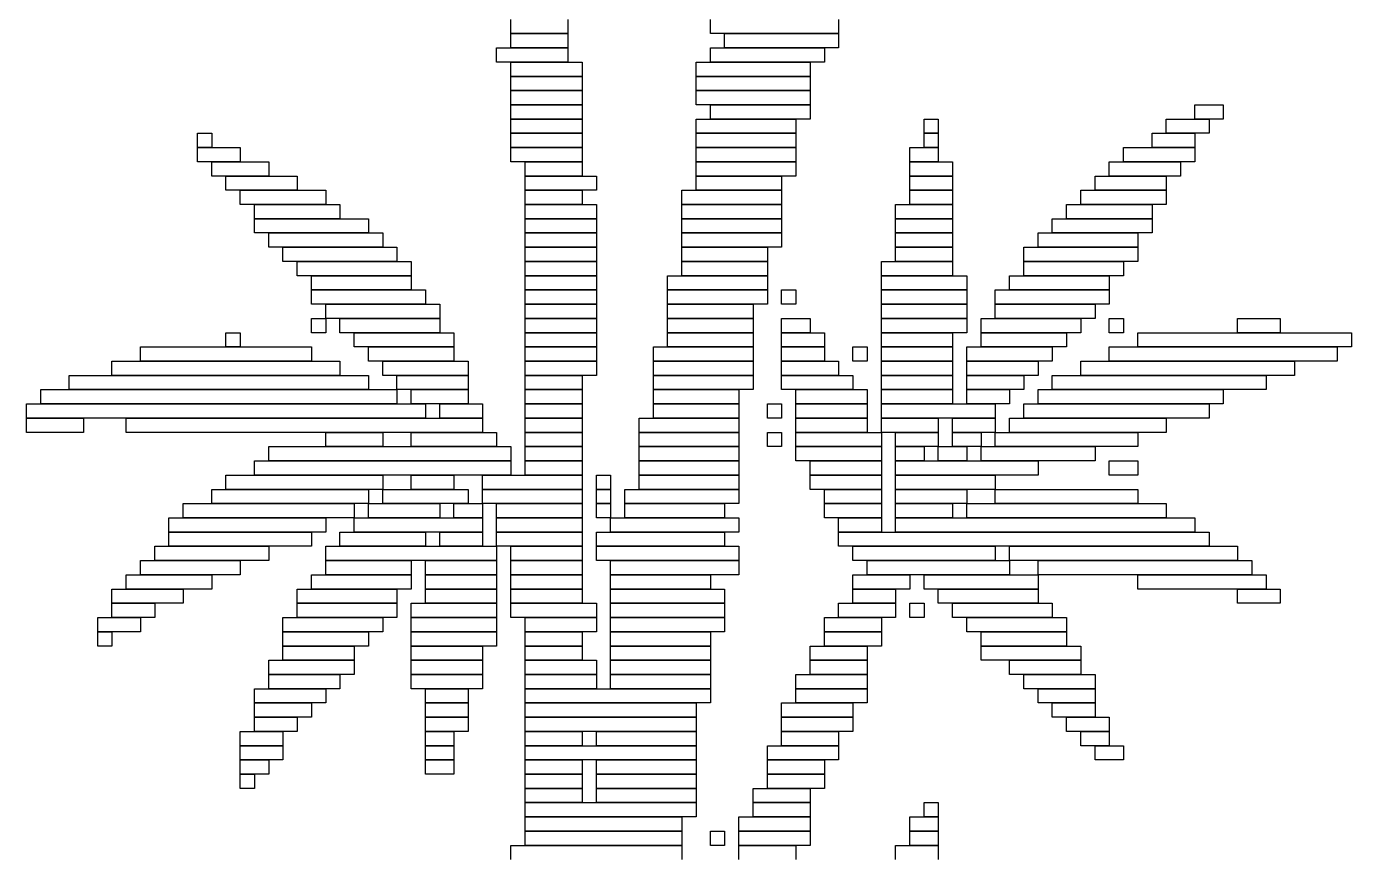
# Model space of a CAD drawing. Extents: x 292 to 731, y 307 to 718.
# Drawn here: x 295 to 388, y 571.5 to 629.5 of the extents above; entities that cross this region are included whole.
import ezdxf

# ---------------------------------------------------------------- set-up
doc = ezdxf.new("R2010")
doc.units = 0

msp = doc.modelspace()

# ---------------------------------------------------------------- linework, layer by layer
for p, q in [((329, 629), (329, 630)), ((333, 630), (333, 629)), ((343, 629), (343, 630)), ((352, 630), (352, 629)), ((333, 629), (329, 629)), ((329, 629), (333, 629)), ((329, 628), (329, 629)), ((333, 629), (333, 628)), ((352, 629), (343, 629)), ((344, 629), (352, 629)), ((344, 628), (344, 629)), ((352, 629), (352, 628)), ((328, 628), (333, 628)), ((328, 627), (328, 628)), ((333, 628), (329, 628)), ((333, 628), (333, 627)), ((343, 628), (351, 628)), ((343, 627), (343, 628)), ((352, 628), (344, 628)), ((351, 628), (351, 627)), ((333, 627), (328, 627)), ((329, 627), (334, 627)), ((329, 626), (329, 627)), ((334, 627), (334, 626)), ((342, 627), (350, 627)), ((342, 626), (342, 627)), ((351, 627), (343, 627)), ((350, 627), (350, 626)), ((334, 626), (329, 626)), ((329, 626), (334, 626)), ((329, 625), (329, 626)), ((334, 626), (334, 625)), ((350, 626), (342, 626)), ((342, 626), (350, 626)), ((342, 625), (342, 626)), ((350, 626), (350, 625)), ((334, 625), (329, 625)), ((329, 625), (334, 625)), ((329, 624), (329, 625)), ((334, 625), (334, 624)), ((350, 625), (342, 625)), ((342, 625), (350, 625)), ((342, 624), (342, 625)), ((350, 625), (350, 624)), ((334, 624), (329, 624)), ((329, 624), (334, 624)), ((329, 623), (329, 624)), ((334, 624), (334, 623)), ((350, 624), (342, 624)), ((343, 624), (350, 624)), ((343, 623), (343, 624)), ((350, 624), (350, 623)), ((377, 624), (379, 624)), ((377, 623), (377, 624)), ((379, 624), (379, 623)), ((334, 623), (329, 623)), ((329, 623), (334, 623)), ((329, 622), (329, 623)), ((334, 623), (334, 622)), ((342, 623), (349, 623)), ((342, 622), (342, 623)), ((350, 623), (343, 623)), ((349, 623), (349, 622)), ((358, 623), (359, 623)), ((358, 622), (358, 623)), ((359, 623), (359, 622)), ((375, 623), (378, 623)), ((375, 622), (375, 623)), ((379, 623), (377, 623)), ((378, 623), (378, 622)), ((307, 622), (308, 622)), ((307, 621), (307, 622)), ((308, 622), (308, 621)), ((334, 622), (329, 622)), ((329, 622), (334, 622)), ((329, 621), (329, 622)), ((334, 622), (334, 621)), ((349, 622), (342, 622)), ((342, 622), (349, 622)), ((342, 621), (342, 622)), ((349, 622), (349, 621)), ((359, 622), (358, 622)), ((358, 622), (359, 622)), ((358, 621), (358, 622)), ((359, 622), (359, 621)), ((374, 622), (377, 622)), ((374, 621), (374, 622)), ((378, 622), (375, 622)), ((377, 622), (377, 621)), ((308, 621), (307, 621)), ((307, 621), (310, 621)), ((307, 620), (307, 621)), ((310, 621), (310, 620)), ((334, 621), (329, 621)), ((329, 621), (334, 621)), ((329, 620), (329, 621)), ((334, 621), (334, 620)), ((349, 621), (342, 621)), ((342, 621), (349, 621)), ((342, 620), (342, 621)), ((349, 621), (349, 620)), ((357, 621), (359, 621)), ((357, 620), (357, 621)), ((359, 621), (358, 621)), ((359, 621), (359, 620)), ((372, 621), (377, 621)), ((372, 620), (372, 621)), ((377, 621), (374, 621)), ((377, 621), (377, 620)), ((310, 620), (307, 620)), ((308, 620), (312, 620)), ((308, 619), (308, 620)), ((312, 620), (312, 619)), ((334, 620), (329, 620)), ((330, 620), (334, 620)), ((330, 619), (330, 620)), ((334, 620), (334, 619)), ((349, 620), (342, 620)), ((342, 620), (349, 620)), ((342, 619), (342, 620)), ((349, 620), (349, 619)), ((359, 620), (357, 620)), ((357, 620), (360, 620)), ((357, 619), (357, 620)), ((360, 620), (360, 619)), ((371, 620), (376, 620)), ((371, 619), (371, 620)), ((377, 620), (372, 620)), ((376, 620), (376, 619)), ((312, 619), (308, 619)), ((309, 619), (314, 619)), ((309, 618), (309, 619)), ((314, 619), (314, 618)), ((334, 619), (330, 619)), ((330, 619), (335, 619)), ((330, 618), (330, 619)), ((335, 619), (335, 618)), ((349, 619), (342, 619)), ((342, 619), (348, 619)), ((342, 618), (342, 619)), ((348, 619), (348, 618)), ((360, 619), (357, 619)), ((357, 619), (360, 619)), ((357, 618), (357, 619)), ((360, 619), (360, 618)), ((370, 619), (375, 619)), ((370, 618), (370, 619)), ((376, 619), (371, 619)), ((375, 619), (375, 618)), ((314, 618), (309, 618)), ((310, 618), (316, 618)), ((310, 617), (310, 618)), ((316, 618), (316, 617)), ((335, 618), (330, 618)), ((330, 618), (334, 618)), ((330, 617), (330, 618)), ((334, 618), (334, 617)), ((341, 618), (348, 618)), ((341, 617), (341, 618)), ((348, 618), (342, 618)), ((348, 618), (348, 617)), ((360, 618), (357, 618)), ((357, 618), (360, 618)), ((357, 617), (357, 618)), ((360, 618), (360, 617)), ((369, 618), (375, 618)), ((369, 617), (369, 618)), ((375, 618), (370, 618)), ((375, 618), (375, 617)), ((316, 617), (310, 617)), ((311, 617), (317, 617)), ((311, 616), (311, 617)), ((317, 617), (317, 616)), ((334, 617), (330, 617)), ((330, 617), (335, 617)), ((330, 616), (330, 617)), ((335, 617), (335, 616)), ((348, 617), (341, 617)), ((341, 617), (348, 617)), ((341, 616), (341, 617)), ((348, 617), (348, 616)), ((356, 617), (360, 617)), ((356, 616), (356, 617)), ((360, 617), (357, 617)), ((360, 617), (360, 616)), ((368, 617), (374, 617)), ((368, 616), (368, 617)), ((375, 617), (369, 617)), ((374, 617), (374, 616)), ((317, 616), (311, 616)), ((311, 616), (319, 616)), ((311, 615), (311, 616)), ((319, 616), (319, 615)), ((335, 616), (330, 616)), ((330, 616), (335, 616)), ((330, 615), (330, 616)), ((335, 616), (335, 615)), ((348, 616), (341, 616)), ((341, 616), (348, 616)), ((341, 615), (341, 616)), ((348, 616), (348, 615)), ((360, 616), (356, 616)), ((356, 616), (360, 616)), ((356, 615), (356, 616)), ((360, 616), (360, 615)), ((367, 616), (374, 616)), ((367, 615), (367, 616)), ((374, 616), (368, 616)), ((374, 616), (374, 615)), ((319, 615), (311, 615)), ((312, 615), (320, 615)), ((312, 614), (312, 615)), ((320, 615), (320, 614)), ((335, 615), (330, 615)), ((330, 615), (335, 615)), ((330, 614), (330, 615)), ((335, 615), (335, 614)), ((348, 615), (341, 615)), ((341, 615), (348, 615)), ((341, 614), (341, 615)), ((348, 615), (348, 614)), ((360, 615), (356, 615)), ((356, 615), (360, 615)), ((356, 614), (356, 615)), ((360, 615), (360, 614)), ((366, 615), (373, 615)), ((366, 614), (366, 615)), ((374, 615), (367, 615)), ((373, 615), (373, 614)), ((320, 614), (312, 614)), ((313, 614), (321, 614)), ((313, 613), (313, 614)), ((321, 614), (321, 613)), ((335, 614), (330, 614)), ((330, 614), (335, 614)), ((330, 613), (330, 614)), ((335, 614), (335, 613)), ((348, 614), (341, 614)), ((341, 614), (347, 614)), ((341, 613), (341, 614)), ((347, 614), (347, 613)), ((360, 614), (356, 614)), ((356, 614), (360, 614)), ((356, 613), (356, 614)), ((360, 614), (360, 613)), ((365, 614), (373, 614)), ((365, 613), (365, 614)), ((373, 614), (366, 614)), ((373, 614), (373, 613)), ((321, 613), (313, 613)), ((314, 613), (322, 613)), ((314, 612), (314, 613)), ((322, 613), (322, 612)), ((335, 613), (330, 613)), ((330, 613), (335, 613)), ((330, 612), (330, 613)), ((335, 613), (335, 612)), ((347, 613), (341, 613)), ((341, 613), (347, 613)), ((341, 612), (341, 613)), ((347, 613), (347, 612)), ((355, 613), (360, 613)), ((355, 612), (355, 613)), ((360, 613), (356, 613)), ((360, 613), (360, 612)), ((373, 613), (365, 613)), ((365, 613), (372, 613)), ((365, 612), (365, 613)), ((372, 613), (372, 612)), ((322, 612), (314, 612)), ((315, 612), (322, 612)), ((315, 611), (315, 612)), ((322, 612), (322, 611)), ((335, 612), (330, 612)), ((330, 612), (335, 612)), ((330, 611), (330, 612)), ((335, 612), (335, 611)), ((340, 612), (347, 612)), ((340, 611), (340, 612)), ((347, 612), (341, 612)), ((347, 612), (347, 611)), ((360, 612), (355, 612)), ((355, 612), (361, 612)), ((355, 611), (355, 612)), ((361, 612), (361, 611)), ((364, 612), (371, 612)), ((364, 611), (364, 612)), ((372, 612), (365, 612)), ((371, 612), (371, 611)), ((322, 611), (315, 611)), ((315, 611), (323, 611)), ((315, 610), (315, 611)), ((323, 611), (323, 610)), ((335, 611), (330, 611)), ((330, 611), (335, 611)), ((330, 610), (330, 611)), ((335, 611), (335, 610)), ((347, 611), (340, 611)), ((340, 611), (347, 611)), ((340, 610), (340, 611)), ((347, 611), (347, 610)), ((348, 611), (349, 611)), ((348, 610), (348, 611)), ((349, 611), (349, 610)), ((361, 611), (355, 611)), ((355, 611), (361, 611)), ((355, 610), (355, 611)), ((361, 611), (361, 610)), ((363, 611), (371, 611)), ((363, 610), (363, 611)), ((371, 611), (364, 611)), ((371, 611), (371, 610)), ((323, 610), (315, 610)), ((316, 610), (324, 610)), ((316, 609), (316, 610)), ((324, 610), (324, 609)), ((335, 610), (330, 610)), ((330, 610), (335, 610)), ((330, 609), (330, 610)), ((335, 610), (335, 609)), ((347, 610), (340, 610)), ((340, 610), (346, 610)), ((340, 609), (340, 610)), ((346, 610), (346, 609)), ((349, 610), (348, 610)), ((361, 610), (355, 610)), ((355, 610), (361, 610)), ((355, 609), (355, 610)), ((361, 610), (361, 609)), ((371, 610), (363, 610)), ((363, 610), (370, 610)), ((363, 609), (363, 610)), ((370, 610), (370, 609)), ((315, 609), (316, 609)), ((315, 608), (315, 609)), ((324, 609), (316, 609)), ((316, 609), (316, 608)), ((317, 609), (324, 609)), ((317, 608), (317, 609)), ((324, 609), (324, 608)), ((335, 609), (330, 609)), ((330, 609), (335, 609)), ((330, 608), (330, 609)), ((335, 609), (335, 608)), ((346, 609), (340, 609)), ((340, 609), (346, 609)), ((340, 608), (340, 609)), ((346, 609), (346, 608)), ((348, 609), (350, 609)), ((348, 608), (348, 609)), ((350, 609), (350, 608)), ((361, 609), (355, 609)), ((355, 609), (361, 609)), ((355, 608), (355, 609)), ((361, 609), (361, 608)), ((362, 609), (369, 609)), ((362, 608), (362, 609)), ((370, 609), (363, 609)), ((369, 609), (369, 608)), ((371, 609), (372, 609)), ((371, 608), (371, 609)), ((372, 609), (372, 608)), ((380, 609), (383, 609)), ((380, 608), (380, 609)), ((383, 609), (383, 608)), ((309, 608), (310, 608)), ((309, 607), (309, 608)), ((310, 608), (310, 607)), ((316, 608), (315, 608)), ((324, 608), (317, 608)), ((318, 608), (325, 608)), ((318, 607), (318, 608)), ((325, 608), (325, 607)), ((335, 608), (330, 608)), ((330, 608), (335, 608)), ((330, 607), (330, 608)), ((335, 608), (335, 607)), ((346, 608), (340, 608)), ((340, 608), (346, 608)), ((340, 607), (340, 608)), ((346, 608), (346, 607)), ((350, 608), (348, 608)), ((348, 608), (351, 608)), ((348, 607), (348, 608)), ((351, 608), (351, 607)), ((361, 608), (355, 608)), ((355, 608), (360, 608)), ((355, 607), (355, 608)), ((360, 608), (360, 607)), ((369, 608), (362, 608)), ((362, 608), (368, 608)), ((362, 607), (362, 608)), ((368, 608), (368, 607)), ((372, 608), (371, 608)), ((373, 608), (388, 608)), ((373, 607), (373, 608)), ((383, 608), (380, 608)), ((388, 608), (388, 607)), ((303, 607), (315, 607)), ((303, 606), (303, 607)), ((310, 607), (309, 607)), ((315, 607), (315, 606)), ((325, 607), (318, 607)), ((319, 607), (325, 607)), ((319, 606), (319, 607)), ((325, 607), (325, 606)), ((335, 607), (330, 607)), ((330, 607), (335, 607)), ((330, 606), (330, 607)), ((335, 607), (335, 606)), ((339, 607), (346, 607)), ((339, 606), (339, 607)), ((346, 607), (340, 607)), ((346, 607), (346, 606)), ((351, 607), (348, 607)), ((348, 607), (351, 607)), ((348, 606), (348, 607)), ((351, 607), (351, 606)), ((353, 607), (354, 607)), ((353, 606), (353, 607)), ((354, 607), (354, 606)), ((360, 607), (355, 607)), ((355, 607), (360, 607)), ((355, 606), (355, 607)), ((360, 607), (360, 606)), ((361, 607), (367, 607)), ((361, 606), (361, 607)), ((368, 607), (362, 607)), ((367, 607), (367, 606)), ((371, 607), (387, 607)), ((371, 606), (371, 607)), ((388, 607), (373, 607)), ((387, 607), (387, 606)), ((301, 606), (317, 606)), ((301, 605), (301, 606)), ((315, 606), (303, 606)), ((317, 606), (317, 605)), ((325, 606), (319, 606)), ((320, 606), (326, 606)), ((320, 605), (320, 606)), ((326, 606), (326, 605)), ((335, 606), (330, 606)), ((330, 606), (335, 606)), ((330, 605), (330, 606)), ((335, 606), (335, 605)), ((346, 606), (339, 606)), ((339, 606), (346, 606)), ((339, 605), (339, 606)), ((346, 606), (346, 605)), ((351, 606), (348, 606)), ((348, 606), (352, 606)), ((348, 605), (348, 606)), ((352, 606), (352, 605)), ((354, 606), (353, 606)), ((360, 606), (355, 606)), ((355, 606), (360, 606)), ((355, 605), (355, 606)), ((360, 606), (360, 605)), ((367, 606), (361, 606)), ((361, 606), (366, 606)), ((361, 605), (361, 606)), ((366, 606), (366, 605)), ((369, 606), (384, 606)), ((369, 605), (369, 606)), ((387, 606), (371, 606)), ((384, 606), (384, 605)), ((298, 605), (319, 605)), ((298, 604), (298, 605)), ((317, 605), (301, 605)), ((319, 605), (319, 604)), ((326, 605), (320, 605)), ((321, 605), (326, 605)), ((321, 604), (321, 605)), ((326, 605), (326, 604)), ((335, 605), (330, 605)), ((330, 605), (334, 605)), ((330, 604), (330, 605)), ((334, 605), (334, 604)), ((346, 605), (339, 605)), ((339, 605), (346, 605)), ((339, 604), (339, 605)), ((346, 605), (346, 604)), ((352, 605), (348, 605)), ((348, 605), (353, 605)), ((348, 604), (348, 605)), ((353, 605), (353, 604)), ((360, 605), (355, 605)), ((355, 605), (360, 605)), ((355, 604), (355, 605)), ((360, 605), (360, 604)), ((366, 605), (361, 605)), ((361, 605), (365, 605)), ((361, 604), (361, 605)), ((365, 605), (365, 604)), ((367, 605), (382, 605)), ((367, 604), (367, 605)), ((384, 605), (369, 605)), ((382, 605), (382, 604)), ((296, 604), (321, 604)), ((296, 603), (296, 604)), ((319, 604), (298, 604)), ((326, 604), (321, 604)), ((321, 604), (321, 603)), ((322, 604), (326, 604)), ((322, 603), (322, 604)), ((326, 604), (326, 603)), ((334, 604), (330, 604)), ((330, 604), (334, 604)), ((330, 603), (330, 604)), ((334, 604), (334, 603)), ((346, 604), (339, 604)), ((339, 604), (345, 604)), ((339, 603), (339, 604)), ((345, 604), (345, 603)), ((353, 604), (348, 604)), ((349, 604), (354, 604)), ((349, 603), (349, 604)), ((354, 604), (354, 603)), ((360, 604), (355, 604)), ((355, 604), (360, 604)), ((355, 603), (355, 604)), ((360, 604), (360, 603)), ((365, 604), (361, 604)), ((361, 604), (364, 604)), ((361, 603), (361, 604)), ((364, 604), (364, 603)), ((366, 604), (379, 604)), ((366, 603), (366, 604)), ((382, 604), (367, 604)), ((379, 604), (379, 603)), ((295, 603), (323, 603)), ((295, 602), (295, 603)), ((321, 603), (296, 603)), ((326, 603), (322, 603)), ((323, 603), (323, 602)), ((324, 603), (327, 603)), ((324, 602), (324, 603)), ((327, 603), (327, 602)), ((334, 603), (330, 603)), ((330, 603), (334, 603)), ((330, 602), (330, 603)), ((334, 603), (334, 602)), ((345, 603), (339, 603)), ((339, 603), (345, 603)), ((339, 602), (339, 603)), ((345, 603), (345, 602)), ((347, 603), (348, 603)), ((347, 602), (347, 603)), ((348, 603), (348, 602)), ((354, 603), (349, 603)), ((349, 603), (354, 603)), ((349, 602), (349, 603)), ((354, 603), (354, 602)), ((360, 603), (355, 603)), ((355, 603), (363, 603)), ((355, 602), (355, 603)), ((364, 603), (361, 603)), ((363, 603), (363, 602)), ((365, 603), (378, 603)), ((365, 602), (365, 603)), ((379, 603), (366, 603)), ((378, 603), (378, 602)), ((323, 602), (295, 602)), ((295, 602), (299, 602)), ((295, 601), (295, 602)), ((299, 602), (299, 601)), ((302, 602), (327, 602)), ((302, 601), (302, 602)), ((327, 602), (324, 602)), ((327, 602), (327, 601)), ((334, 602), (330, 602)), ((330, 602), (334, 602)), ((330, 601), (330, 602)), ((334, 602), (334, 601)), ((338, 602), (345, 602)), ((338, 601), (338, 602)), ((345, 602), (339, 602)), ((345, 602), (345, 601)), ((348, 602), (347, 602)), ((354, 602), (349, 602)), ((349, 602), (354, 602)), ((349, 601), (349, 602)), ((354, 602), (354, 601)), ((363, 602), (355, 602)), ((355, 602), (359, 602)), ((355, 601), (355, 602)), ((359, 602), (359, 601)), ((360, 602), (363, 602)), ((360, 601), (360, 602)), ((363, 602), (363, 601)), ((364, 602), (375, 602)), ((364, 601), (364, 602)), ((378, 602), (365, 602)), ((375, 602), (375, 601)), ((299, 601), (295, 601)), ((327, 601), (302, 601)), ((316, 601), (320, 601)), ((316, 600), (316, 601)), ((320, 601), (320, 600)), ((322, 601), (328, 601)), ((322, 600), (322, 601)), ((328, 601), (328, 600)), ((334, 601), (330, 601)), ((330, 601), (334, 601)), ((330, 600), (330, 601)), ((334, 601), (334, 600)), ((345, 601), (338, 601)), ((338, 601), (345, 601)), ((338, 600), (338, 601)), ((345, 601), (345, 600)), ((347, 601), (348, 601)), ((347, 600), (347, 601)), ((348, 601), (348, 600)), ((354, 601), (349, 601)), ((349, 601), (355, 601)), ((349, 600), (349, 601)), ((359, 601), (355, 601)), ((355, 601), (355, 600)), ((356, 601), (359, 601)), ((356, 600), (356, 601)), ((359, 601), (359, 600)), ((363, 601), (360, 601)), ((360, 601), (362, 601)), ((360, 600), (360, 601)), ((362, 601), (362, 600)), ((363, 601), (373, 601)), ((363, 600), (363, 601)), ((375, 601), (364, 601)), ((373, 601), (373, 600)), ((312, 600), (329, 600)), ((312, 599), (312, 600)), ((320, 600), (316, 600)), ((328, 600), (322, 600)), ((329, 600), (329, 599)), ((334, 600), (330, 600)), ((330, 600), (334, 600)), ((330, 599), (330, 600)), ((334, 600), (334, 599)), ((345, 600), (338, 600)), ((338, 600), (345, 600)), ((338, 599), (338, 600)), ((345, 600), (345, 599)), ((348, 600), (347, 600)), ((355, 600), (349, 600)), ((349, 600), (355, 600)), ((349, 599), (349, 600)), ((355, 600), (355, 599)), ((359, 600), (356, 600)), ((356, 600), (358, 600)), ((356, 599), (356, 600)), ((358, 600), (358, 599)), ((359, 600), (361, 600)), ((359, 599), (359, 600)), ((362, 600), (360, 600)), ((361, 600), (361, 599)), ((362, 600), (370, 600)), ((362, 599), (362, 600)), ((373, 600), (363, 600)), ((370, 600), (370, 599)), ((311, 599), (329, 599)), ((311, 598), (311, 599)), ((329, 599), (312, 599)), ((329, 599), (329, 598)), ((334, 599), (330, 599)), ((330, 599), (334, 599)), ((330, 598), (330, 599)), ((334, 599), (334, 598)), ((345, 599), (338, 599)), ((338, 599), (345, 599)), ((338, 598), (338, 599)), ((345, 599), (345, 598)), ((355, 599), (349, 599)), ((350, 599), (355, 599)), ((350, 598), (350, 599)), ((355, 599), (355, 598)), ((358, 599), (356, 599)), ((356, 599), (366, 599)), ((356, 598), (356, 599)), ((361, 599), (359, 599)), ((370, 599), (362, 599)), ((366, 599), (366, 598)), ((371, 599), (373, 599)), ((371, 598), (371, 599)), ((373, 599), (373, 598)), ((309, 598), (320, 598)), ((309, 597), (309, 598)), ((329, 598), (311, 598)), ((320, 598), (320, 597)), ((322, 598), (325, 598)), ((322, 597), (322, 598)), ((325, 598), (325, 597)), ((327, 598), (334, 598)), ((327, 597), (327, 598)), ((334, 598), (330, 598)), ((334, 598), (334, 597)), ((335, 598), (336, 598)), ((335, 597), (335, 598)), ((336, 598), (336, 597)), ((345, 598), (338, 598)), ((338, 598), (345, 598)), ((338, 597), (338, 598)), ((345, 598), (345, 597)), ((355, 598), (350, 598)), ((350, 598), (355, 598)), ((350, 597), (350, 598)), ((355, 598), (355, 597)), ((366, 598), (356, 598)), ((356, 598), (363, 598)), ((356, 597), (356, 598)), ((363, 598), (363, 597)), ((373, 598), (371, 598)), ((308, 597), (319, 597)), ((308, 596), (308, 597)), ((320, 597), (309, 597)), ((319, 597), (319, 596)), ((320, 597), (326, 597)), ((320, 596), (320, 597)), ((325, 597), (322, 597)), ((326, 597), (326, 596)), ((334, 597), (327, 597)), ((327, 597), (334, 597)), ((327, 596), (327, 597)), ((334, 597), (334, 596)), ((336, 597), (335, 597)), ((335, 597), (336, 597)), ((335, 596), (335, 597)), ((336, 597), (336, 596)), ((337, 597), (345, 597)), ((337, 596), (337, 597)), ((345, 597), (338, 597)), ((345, 597), (345, 596)), ((355, 597), (350, 597)), ((351, 597), (355, 597)), ((351, 596), (351, 597)), ((355, 597), (355, 596)), ((363, 597), (356, 597)), ((356, 597), (361, 597)), ((356, 596), (356, 597)), ((361, 597), (361, 596)), ((363, 597), (373, 597)), ((363, 596), (363, 597)), ((373, 597), (373, 596)), ((306, 596), (318, 596)), ((306, 595), (306, 596)), ((319, 596), (308, 596)), ((318, 596), (318, 595)), ((319, 596), (324, 596)), ((319, 595), (319, 596)), ((326, 596), (320, 596)), ((324, 596), (324, 595)), ((325, 596), (327, 596)), ((325, 595), (325, 596)), ((334, 596), (327, 596)), ((327, 596), (327, 595)), ((328, 596), (334, 596)), ((328, 595), (328, 596)), ((334, 596), (334, 595)), ((336, 596), (335, 596)), ((335, 596), (336, 596)), ((335, 595), (335, 596)), ((336, 596), (336, 595)), ((345, 596), (337, 596)), ((337, 596), (344, 596)), ((337, 595), (337, 596)), ((344, 596), (344, 595)), ((355, 596), (351, 596)), ((351, 596), (355, 596)), ((351, 595), (351, 596)), ((355, 596), (355, 595)), ((361, 596), (356, 596)), ((356, 596), (360, 596)), ((356, 595), (356, 596)), ((360, 596), (360, 595)), ((361, 596), (375, 596)), ((361, 595), (361, 596)), ((373, 596), (363, 596)), ((375, 596), (375, 595)), ((305, 595), (316, 595)), ((305, 594), (305, 595)), ((318, 595), (306, 595)), ((316, 595), (316, 594)), ((318, 595), (327, 595)), ((318, 594), (318, 595)), ((324, 595), (319, 595)), ((327, 595), (325, 595)), ((327, 595), (327, 594)), ((334, 595), (328, 595)), ((328, 595), (334, 595)), ((328, 594), (328, 595)), ((334, 595), (334, 594)), ((336, 595), (335, 595)), ((336, 595), (345, 595)), ((336, 594), (336, 595)), ((344, 595), (337, 595)), ((345, 595), (345, 594)), ((355, 595), (351, 595)), ((352, 595), (355, 595)), ((352, 594), (352, 595)), ((355, 595), (355, 594)), ((360, 595), (356, 595)), ((356, 595), (377, 595)), ((356, 594), (356, 595)), ((375, 595), (361, 595)), ((377, 595), (377, 594)), ((316, 594), (305, 594)), ((305, 594), (315, 594)), ((305, 593), (305, 594)), ((315, 594), (315, 593)), ((317, 594), (323, 594)), ((317, 593), (317, 594)), ((327, 594), (318, 594)), ((323, 594), (323, 593)), ((324, 594), (327, 594)), ((324, 593), (324, 594)), ((327, 594), (327, 593)), ((334, 594), (328, 594)), ((328, 594), (334, 594)), ((328, 593), (328, 594)), ((334, 594), (334, 593)), ((335, 594), (344, 594)), ((335, 593), (335, 594)), ((345, 594), (336, 594)), ((344, 594), (344, 593)), ((355, 594), (352, 594)), ((352, 594), (378, 594)), ((352, 593), (352, 594)), ((377, 594), (356, 594)), ((378, 594), (378, 593)), ((304, 593), (312, 593)), ((304, 592), (304, 593)), ((315, 593), (305, 593)), ((312, 593), (312, 592)), ((316, 593), (328, 593)), ((316, 592), (316, 593)), ((323, 593), (317, 593)), ((327, 593), (324, 593)), ((334, 593), (328, 593)), ((328, 593), (328, 592)), ((329, 593), (334, 593)), ((329, 592), (329, 593)), ((334, 593), (334, 592)), ((344, 593), (335, 593)), ((335, 593), (345, 593)), ((335, 592), (335, 593)), ((345, 593), (345, 592)), ((378, 593), (352, 593)), ((353, 593), (363, 593)), ((353, 592), (353, 593)), ((363, 593), (363, 592)), ((364, 593), (380, 593)), ((364, 592), (364, 593)), ((380, 593), (380, 592)), ((303, 592), (310, 592)), ((303, 591), (303, 592)), ((312, 592), (304, 592)), ((310, 592), (310, 591)), ((328, 592), (316, 592)), ((316, 592), (322, 592)), ((316, 591), (316, 592)), ((322, 592), (322, 591)), ((323, 592), (328, 592)), ((323, 591), (323, 592)), ((328, 592), (328, 591)), ((334, 592), (329, 592)), ((329, 592), (334, 592)), ((329, 591), (329, 592)), ((334, 592), (334, 591)), ((345, 592), (335, 592)), ((336, 592), (345, 592)), ((336, 591), (336, 592)), ((345, 592), (345, 591)), ((363, 592), (353, 592)), ((354, 592), (364, 592)), ((354, 591), (354, 592)), ((380, 592), (364, 592)), ((364, 592), (364, 591)), ((366, 592), (381, 592)), ((366, 591), (366, 592)), ((381, 592), (381, 591)), ((302, 591), (308, 591)), ((302, 590), (302, 591)), ((310, 591), (303, 591)), ((308, 591), (308, 590)), ((315, 591), (322, 591)), ((315, 590), (315, 591)), ((322, 591), (316, 591)), ((322, 591), (322, 590)), ((328, 591), (323, 591)), ((323, 591), (328, 591)), ((323, 590), (323, 591)), ((328, 591), (328, 590)), ((334, 591), (329, 591)), ((329, 591), (334, 591)), ((329, 590), (329, 591)), ((334, 591), (334, 590)), ((345, 591), (336, 591)), ((336, 591), (343, 591)), ((336, 590), (336, 591)), ((343, 591), (343, 590)), ((353, 591), (357, 591)), ((353, 590), (353, 591)), ((364, 591), (354, 591)), ((357, 591), (357, 590)), ((358, 591), (366, 591)), ((358, 590), (358, 591)), ((381, 591), (366, 591)), ((366, 591), (366, 590)), ((373, 591), (382, 591)), ((373, 590), (373, 591)), ((382, 591), (382, 590)), ((301, 590), (306, 590)), ((301, 589), (301, 590)), ((308, 590), (302, 590)), ((306, 590), (306, 589)), ((314, 590), (321, 590)), ((314, 589), (314, 590)), ((322, 590), (315, 590)), ((321, 590), (321, 589)), ((328, 590), (323, 590)), ((323, 590), (328, 590)), ((323, 589), (323, 590)), ((328, 590), (328, 589)), ((334, 590), (329, 590)), ((329, 590), (334, 590)), ((329, 589), (329, 590)), ((334, 590), (334, 589)), ((343, 590), (336, 590)), ((336, 590), (344, 590)), ((336, 589), (336, 590)), ((344, 590), (344, 589)), ((357, 590), (353, 590)), ((353, 590), (356, 590)), ((353, 589), (353, 590)), ((356, 590), (356, 589)), ((366, 590), (358, 590)), ((359, 590), (366, 590)), ((359, 589), (359, 590)), ((366, 590), (366, 589)), ((382, 590), (373, 590)), ((380, 590), (383, 590)), ((380, 589), (380, 590)), ((383, 590), (383, 589)), ((306, 589), (301, 589)), ((301, 589), (304, 589)), ((301, 588), (301, 589)), ((304, 589), (304, 588)), ((321, 589), (314, 589)), ((314, 589), (321, 589)), ((314, 588), (314, 589)), ((321, 589), (321, 588)), ((322, 589), (328, 589)), ((322, 588), (322, 589)), ((328, 589), (323, 589)), ((328, 589), (328, 588)), ((334, 589), (329, 589)), ((329, 589), (335, 589)), ((329, 588), (329, 589)), ((335, 589), (335, 588)), ((344, 589), (336, 589)), ((336, 589), (344, 589)), ((336, 588), (336, 589)), ((344, 589), (344, 588)), ((352, 589), (356, 589)), ((352, 588), (352, 589)), ((356, 589), (353, 589)), ((356, 589), (356, 588)), ((357, 589), (358, 589)), ((357, 588), (357, 589)), ((358, 589), (358, 588)), ((366, 589), (359, 589)), ((360, 589), (367, 589)), ((360, 588), (360, 589)), ((367, 589), (367, 588)), ((383, 589), (380, 589)), ((300, 588), (303, 588)), ((300, 587), (300, 588)), ((304, 588), (301, 588)), ((303, 588), (303, 587)), ((313, 588), (320, 588)), ((313, 587), (313, 588)), ((321, 588), (314, 588)), ((320, 588), (320, 587)), ((328, 588), (322, 588)), ((322, 588), (328, 588)), ((322, 587), (322, 588)), ((328, 588), (328, 587)), ((335, 588), (329, 588)), ((330, 588), (335, 588)), ((330, 587), (330, 588)), ((335, 588), (335, 587)), ((344, 588), (336, 588)), ((336, 588), (344, 588)), ((336, 587), (336, 588)), ((344, 588), (344, 587)), ((351, 588), (355, 588)), ((351, 587), (351, 588)), ((356, 588), (352, 588)), ((355, 588), (355, 587)), ((358, 588), (357, 588)), ((367, 588), (360, 588)), ((361, 588), (368, 588)), ((361, 587), (361, 588)), ((368, 588), (368, 587)), ((303, 587), (300, 587)), ((300, 587), (301, 587)), ((300, 586), (300, 587)), ((301, 587), (301, 586)), ((320, 587), (313, 587)), ((313, 587), (319, 587)), ((313, 586), (313, 587)), ((319, 587), (319, 586)), ((328, 587), (322, 587)), ((322, 587), (328, 587)), ((322, 586), (322, 587)), ((328, 587), (328, 586)), ((335, 587), (330, 587)), ((330, 587), (334, 587)), ((330, 586), (330, 587)), ((334, 587), (334, 586)), ((344, 587), (336, 587)), ((336, 587), (343, 587)), ((336, 586), (336, 587)), ((343, 587), (343, 586)), ((355, 587), (351, 587)), ((351, 587), (355, 587)), ((351, 586), (351, 587)), ((355, 587), (355, 586)), ((368, 587), (361, 587)), ((362, 587), (368, 587)), ((362, 586), (362, 587)), ((368, 587), (368, 586)), ((301, 586), (300, 586)), ((319, 586), (313, 586)), ((313, 586), (318, 586)), ((313, 585), (313, 586)), ((318, 586), (318, 585)), ((328, 586), (322, 586)), ((322, 586), (327, 586)), ((322, 585), (322, 586)), ((327, 586), (327, 585)), ((334, 586), (330, 586)), ((330, 586), (334, 586)), ((330, 585), (330, 586)), ((334, 586), (334, 585)), ((343, 586), (336, 586)), ((336, 586), (343, 586)), ((336, 585), (336, 586)), ((343, 586), (343, 585)), ((350, 586), (354, 586)), ((350, 585), (350, 586)), ((355, 586), (351, 586)), ((354, 586), (354, 585)), ((368, 586), (362, 586)), ((362, 586), (369, 586)), ((362, 585), (362, 586)), ((369, 586), (369, 585)), ((312, 585), (318, 585)), ((312, 584), (312, 585)), ((318, 585), (313, 585)), ((318, 585), (318, 584)), ((327, 585), (322, 585)), ((322, 585), (327, 585)), ((322, 584), (322, 585)), ((327, 585), (327, 584)), ((334, 585), (330, 585)), ((330, 585), (335, 585)), ((330, 584), (330, 585)), ((335, 585), (335, 584)), ((343, 585), (336, 585)), ((336, 585), (343, 585)), ((336, 584), (336, 585)), ((343, 585), (343, 584)), ((354, 585), (350, 585)), ((350, 585), (354, 585)), ((350, 584), (350, 585)), ((354, 585), (354, 584)), ((369, 585), (362, 585)), ((364, 585), (369, 585)), ((364, 584), (364, 585)), ((369, 585), (369, 584)), ((318, 584), (312, 584)), ((312, 584), (317, 584)), ((312, 583), (312, 584)), ((317, 584), (317, 583)), ((327, 584), (322, 584)), ((322, 584), (327, 584)), ((322, 583), (322, 584)), ((327, 584), (327, 583)), ((335, 584), (330, 584)), ((330, 584), (335, 584)), ((330, 583), (330, 584)), ((335, 584), (335, 583)), ((343, 584), (336, 584)), ((336, 584), (343, 584)), ((336, 583), (336, 584)), ((343, 584), (343, 583)), ((349, 584), (354, 584)), ((349, 583), (349, 584)), ((354, 584), (350, 584)), ((354, 584), (354, 583)), ((369, 584), (364, 584)), ((365, 584), (370, 584)), ((365, 583), (365, 584)), ((370, 584), (370, 583)), ((311, 583), (316, 583)), ((311, 582), (311, 583)), ((317, 583), (312, 583)), ((316, 583), (316, 582)), ((327, 583), (322, 583)), ((323, 583), (326, 583)), ((323, 582), (323, 583)), ((326, 583), (326, 582)), ((335, 583), (330, 583)), ((330, 583), (343, 583)), ((330, 582), (330, 583)), ((343, 583), (336, 583)), ((343, 583), (343, 582)), ((354, 583), (349, 583)), ((349, 583), (354, 583)), ((349, 582), (349, 583)), ((354, 583), (354, 582)), ((370, 583), (365, 583)), ((366, 583), (370, 583)), ((366, 582), (366, 583)), ((370, 583), (370, 582)), ((316, 582), (311, 582)), ((311, 582), (315, 582)), ((311, 581), (311, 582)), ((315, 582), (315, 581)), ((326, 582), (323, 582)), ((323, 582), (326, 582)), ((323, 581), (323, 582)), ((326, 582), (326, 581)), ((343, 582), (330, 582)), ((330, 582), (342, 582)), ((330, 581), (330, 582)), ((342, 582), (342, 581)), ((348, 582), (353, 582)), ((348, 581), (348, 582)), ((354, 582), (349, 582)), ((353, 582), (353, 581)), ((370, 582), (366, 582)), ((367, 582), (370, 582)), ((367, 581), (367, 582)), ((370, 582), (370, 581)), ((315, 581), (311, 581)), ((311, 581), (314, 581)), ((311, 580), (311, 581)), ((314, 581), (314, 580)), ((326, 581), (323, 581)), ((323, 581), (326, 581)), ((323, 580), (323, 581)), ((326, 581), (326, 580)), ((342, 581), (330, 581)), ((330, 581), (342, 581)), ((330, 580), (330, 581)), ((342, 581), (342, 580)), ((353, 581), (348, 581)), ((348, 581), (353, 581)), ((348, 580), (348, 581)), ((353, 581), (353, 580)), ((370, 581), (367, 581)), ((368, 581), (371, 581)), ((368, 580), (368, 581)), ((371, 581), (371, 580)), ((310, 580), (313, 580)), ((310, 579), (310, 580)), ((314, 580), (311, 580)), ((313, 580), (313, 579)), ((326, 580), (323, 580)), ((323, 580), (325, 580)), ((323, 579), (323, 580)), ((325, 580), (325, 579)), ((342, 580), (330, 580)), ((330, 580), (334, 580)), ((330, 579), (330, 580)), ((334, 580), (334, 579)), ((335, 580), (342, 580)), ((335, 579), (335, 580)), ((342, 580), (342, 579)), ((353, 580), (348, 580)), ((348, 580), (352, 580)), ((348, 579), (348, 580)), ((352, 580), (352, 579)), ((371, 580), (368, 580)), ((369, 580), (371, 580)), ((369, 579), (369, 580)), ((371, 580), (371, 579)), ((313, 579), (310, 579)), ((310, 579), (313, 579)), ((310, 578), (310, 579)), ((313, 579), (313, 578)), ((325, 579), (323, 579)), ((323, 579), (325, 579)), ((323, 578), (323, 579)), ((325, 579), (325, 578)), ((334, 579), (330, 579)), ((330, 579), (342, 579)), ((330, 578), (330, 579)), ((342, 579), (335, 579)), ((342, 579), (342, 578)), ((347, 579), (352, 579)), ((347, 578), (347, 579)), ((352, 579), (348, 579)), ((352, 579), (352, 578)), ((371, 579), (369, 579)), ((370, 579), (372, 579)), ((370, 578), (370, 579)), ((372, 579), (372, 578)), ((313, 578), (310, 578)), ((310, 578), (312, 578)), ((310, 577), (310, 578)), ((312, 578), (312, 577)), ((325, 578), (323, 578)), ((323, 578), (325, 578)), ((323, 577), (323, 578)), ((325, 578), (325, 577)), ((342, 578), (330, 578)), ((330, 578), (334, 578)), ((330, 577), (330, 578)), ((334, 578), (334, 577)), ((335, 578), (342, 578)), ((335, 577), (335, 578)), ((342, 578), (342, 577)), ((352, 578), (347, 578)), ((347, 578), (351, 578)), ((347, 577), (347, 578)), ((351, 578), (351, 577)), ((372, 578), (370, 578)), ((312, 577), (310, 577)), ((310, 577), (311, 577)), ((310, 576), (310, 577)), ((311, 577), (311, 576)), ((325, 577), (323, 577)), ((334, 577), (330, 577)), ((330, 577), (334, 577)), ((330, 576), (330, 577)), ((334, 577), (334, 576)), ((342, 577), (335, 577)), ((335, 577), (342, 577)), ((335, 576), (335, 577)), ((342, 577), (342, 576)), ((351, 577), (347, 577)), ((347, 577), (351, 577)), ((347, 576), (347, 577)), ((351, 577), (351, 576)), ((311, 576), (310, 576)), ((334, 576), (330, 576)), ((330, 576), (334, 576)), ((330, 575), (330, 576)), ((334, 576), (334, 575)), ((342, 576), (335, 576)), ((335, 576), (342, 576)), ((335, 575), (335, 576)), ((342, 576), (342, 575)), ((346, 576), (350, 576)), ((346, 575), (346, 576)), ((351, 576), (347, 576)), ((350, 576), (350, 575)), ((334, 575), (330, 575)), ((330, 575), (342, 575)), ((330, 574), (330, 575)), ((342, 575), (335, 575)), ((342, 575), (342, 574)), ((350, 575), (346, 575)), ((346, 575), (350, 575)), ((346, 574), (346, 575)), ((350, 575), (350, 574)), ((358, 575), (359, 575)), ((358, 574), (358, 575)), ((359, 575), (359, 574)), ((342, 574), (330, 574)), ((330, 574), (341, 574)), ((330, 573), (330, 574)), ((341, 574), (341, 573)), ((345, 574), (350, 574)), ((345, 573), (345, 574)), ((350, 574), (346, 574)), ((350, 574), (350, 573)), ((357, 574), (359, 574)), ((357, 573), (357, 574)), ((359, 574), (358, 574)), ((359, 574), (359, 573)), ((341, 573), (330, 573)), ((330, 573), (341, 573)), ((330, 572), (330, 573)), ((341, 573), (341, 572)), ((343, 573), (344, 573)), ((343, 572), (343, 573)), ((344, 573), (344, 572)), ((350, 573), (345, 573)), ((345, 573), (350, 573)), ((345, 572), (345, 573)), ((350, 573), (350, 572)), ((359, 573), (357, 573)), ((357, 573), (359, 573)), ((357, 572), (357, 573)), ((359, 573), (359, 572)), ((329, 572), (341, 572)), ((329, 571), (329, 572)), ((341, 572), (330, 572)), ((341, 572), (341, 571)), ((344, 572), (343, 572)), ((350, 572), (345, 572)), ((345, 572), (349, 572)), ((345, 571), (345, 572)), ((349, 572), (349, 571)), ((356, 572), (359, 572)), ((356, 571), (356, 572)), ((359, 572), (357, 572)), ((359, 572), (359, 571))]:
    msp.add_line(p, q)

doc.saveas('drawing.dxf')
